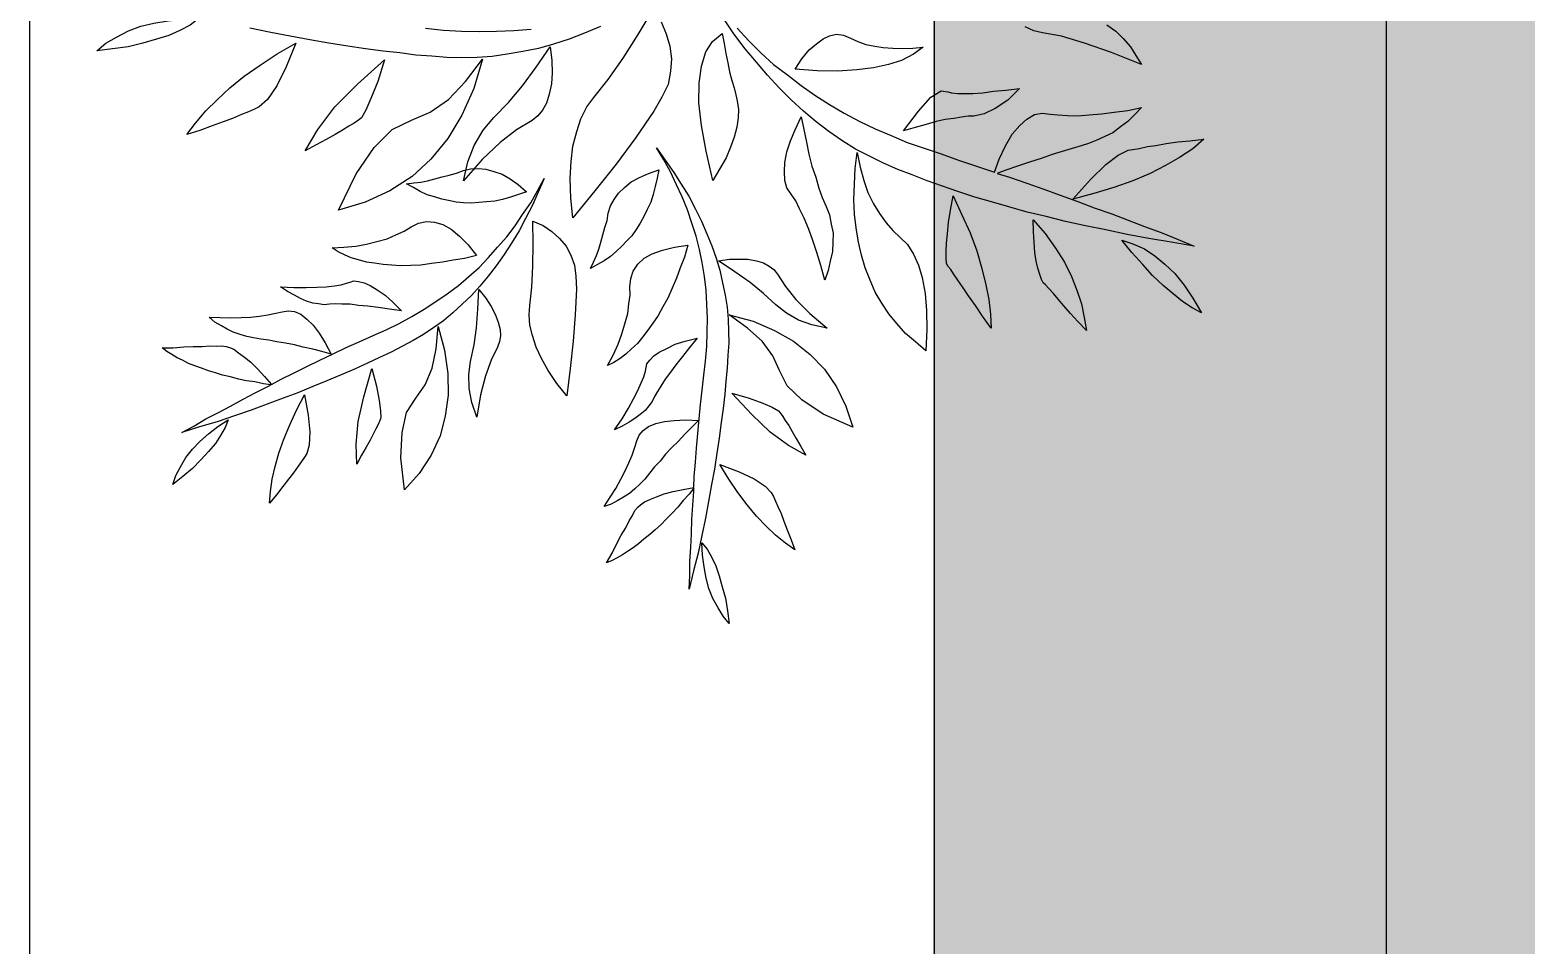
# Model space of a CAD drawing. Header units: inches. Extents: x 3 to 218426, y 2 to 56473.
# Drawn here: x 40693.2 to 41024.1, y 12943.2 to 13145.7 of the extents above; entities that cross this region are included whole.
import ezdxf

# ---------------------------------------------------------------- set-up
doc = ezdxf.new("R2010")
doc.units = ezdxf.units.IN
doc.header["$MEASUREMENT"] = 0
doc.layers.add('Plants', color=92, linetype='Continuous')
doc.layers.add('tampak', color=7, linetype='Continuous')

# ---------------------------------------------------------------- blocks, each defined once
blk = doc.blocks.new('1')
at = {"layer": 'Plants', "linetype": 'Continuous'}
for points in [[(3796.04, 15207.5), (3796.83, 15210.19), (3798.19, 15214.05), (3799.46, 15217.8), (3800.84, 15221.44), (3802.21, 15225.31), (3803.59, 15228.95), (3804.96, 15232.82), (3806.34, 15236.46), (3807.73, 15240.1), (3809.11, 15243.74), (3810.6, 15247.51), (3812.11, 15251.04), (3811.19, 15245.97), (3810.37, 15241.01), (3809.54, 15236.28), (3808.48, 15231.53), (3807.62, 15227.03), (3806.64, 15222.63), (3805.54, 15218.33), (3804.54, 15214.15), (3803.42, 15210.08), (3802.28, 15206.23), (3801.25, 15202.51), (3799.99, 15198.76), (3798.81, 15195.37), (3797.63, 15191.97), (3796.33, 15188.68), (3795.13, 15185.51), (3793.7, 15182.31), (3792.15, 15179.23), (3790.61, 15176.14), (3788.71, 15173.13), (3786.7, 15170.23), (3784.56, 15167.43), (3782.19, 15164.61), (3779.7, 15161.9), (3777.09, 15159.28), (3774.26, 15156.65), (3771.4, 15154.24), (3768.44, 15151.71), (3765.13, 15149.27), (3761.81, 15147.04)], [(3763.83, 15149.95), (3766.66, 15152.58), (3769.38, 15155.31), (3771.86, 15158.03), (3774.21, 15161.08), (3776.55, 15164.12), (3778.68, 15167.14), (3780.78, 15170.39), (3782.65, 15173.63), (3784.51, 15177.08), (3786.14, 15180.52), (3787.64, 15184.06), (3789.15, 15187.59), (3790.41, 15191.34), (3791.68, 15195.08), (3793.04, 15198.95), (3794.3, 15202.7), (3795.57, 15206.44), (3795.75, 15206.91), (3792.83, 15207.9), (3789.86, 15209.35), (3787.35, 15210.83), (3785.38, 15212.48), (3784, 15214.06), (3782.94, 15215.78), (3782.68, 15217.47), (3782.87, 15219.19), (3783.06, 15220.91), (3783.21, 15223.08), (3783.24, 15225.35), (3783.02, 15227.83), (3782.78, 15230.53), (3782.42, 15233.34), (3782.04, 15236.38), (3781.44, 15239.39), (3782.93, 15237.93), (3784.54, 15236.37), (3785.71, 15234.77), (3786.99, 15233.06), (3787.82, 15231.32), (3788.66, 15229.57), (3789.39, 15227.71), (3789.88, 15226.04), (3790.5, 15224.06), (3791.15, 15221.84), (3791.8, 15219.63), (3792.69, 15217.21), (3793.48, 15214.66), (3794.4, 15212.02), (3795.31, 15209.37), (3796.04, 15207.5)], [(3801.73, 15224.24), (3797.3, 15228.17), (3794.05, 15231.52), (3791.99, 15234.29), (3790.89, 15236.47), (3790.69, 15237.47), (3790.45, 15238.93), (3790.07, 15240.71), (3789.79, 15242.62), (3789.37, 15244.85), (3789.03, 15247.44), (3788.79, 15250.14), (3788.41, 15253.17), (3790.55, 15250.75), (3792.51, 15247.85), (3794.26, 15244.71), (3796.03, 15241.35), (3797.62, 15237.51), (3799.12, 15233.33), (3800.42, 15228.9), (3801.73, 15224.24)], [(3810.78, 15235.03), (3811.59, 15237.48), (3812.72, 15240.08), (3814.23, 15242.37), (3816.08, 15244.58), (3818.16, 15246.8), (3820.7, 15248.84), (3823.6, 15250.8), (3826.84, 15252.67), (3825.77, 15250.65), (3824.37, 15248.48), (3822.62, 15246.4), (3820.77, 15244.19), (3818.59, 15241.84), (3816.16, 15239.7), (3813.53, 15237.31), (3810.78, 15235.03)], [(3763.13, 15231.75), (3764.53, 15233.75), (3766.17, 15235.36), (3767.98, 15236.95), (3769.87, 15238.18), (3771.92, 15239.39), (3769.22, 15232.76), (3767.16, 15226.82), (3765.6, 15221.75), (3764.87, 15217.49), (3764.47, 15215.61), (3763.58, 15213.68)], [(3806.25, 15215.44), (3806.25, 15215.44), (3809.31, 15218.09), (3812.51, 15220.42), (3815.63, 15222.39), (3818.8, 15223.92), (3821.87, 15225.1), (3824.85, 15226.15), (3827.86, 15226.76), (3830.77, 15227.24), (3828.78, 15225.36), (3826.99, 15223.73), (3825.3, 15222.22), (3823.82, 15220.95), (3822.55, 15219.93), (3821.5, 15218.93), (3820.66, 15218.18), (3820.25, 15217.69), (3819.49, 15217.28), (3818.38, 15216.95), (3816.95, 15216.49), (3815.39, 15216.12), (3813.48, 15215.84), (3811.23, 15215.65), (3808.85, 15215.55), (3806.25, 15215.44)], [(3786.61, 15186.8), (3782.24, 15190.06), (3779.15, 15192.85), (3777.7, 15195.11), (3777.91, 15196.61), (3778.18, 15197.42), (3778.29, 15198.8), (3778.28, 15200.27), (3778.34, 15202.09), (3778.15, 15204.35), (3777.83, 15206.71), (3777.59, 15209.41), (3777.21, 15212.44), (3779.82, 15209.83), (3781.66, 15207.04), (3782.78, 15204.64), (3783.32, 15202.3), (3783.32, 15201.05), (3783.56, 15199.6), (3783.82, 15197.92), (3784.1, 15196.01), (3784.5, 15194), (3785.15, 15191.79), (3785.82, 15189.35), (3786.61, 15186.8)], [(3800.99, 15197.72), (3800.99, 15197.72), (3805.13, 15199.67), (3809.17, 15201.5), (3813.13, 15202.98), (3817.01, 15204.11), (3820.68, 15205), (3823.92, 15205.63), (3827.17, 15206.03), (3830.23, 15206.18), (3827.56, 15204.24), (3825.2, 15202.67), (3823.06, 15201.12), (3821.13, 15199.82), (3819.63, 15198.78), (3818.24, 15197.86), (3817.27, 15197.21), (3816.53, 15196.58), (3815.87, 15196.29), (3814.75, 15196.19), (3813.27, 15196.18), (3811.45, 15196.25), (3809.38, 15196.52), (3806.86, 15196.75), (3804.1, 15197.19), (3800.99, 15197.72)], [(3791.37, 15176.55), (3791.37, 15176.55), (3794.61, 15177.17), (3797.6, 15178), (3800.25, 15178.91), (3802.75, 15180.15), (3804.9, 15181.48), (3806.94, 15182.9), (3808.62, 15184.41), (3810.19, 15186.03), (3811.75, 15187.64), (3813.9, 15188.97), (3816.3, 15190.08), (3819.07, 15190.89), (3822.54, 15191.54), (3826.37, 15191.87), (3830.57, 15191.9), (3835.24, 15191.74), (3833.28, 15189.41), (3831.43, 15187.21), (3829.21, 15185.31), (3827.1, 15183.53), (3824.74, 15181.96), (3822.25, 15180.5), (3819.63, 15179.36), (3816.88, 15178.32), (3814.11, 15177.51), (3811.22, 15176.81), (3808.08, 15176.3), (3805.05, 15175.93), (3801.77, 15175.75), (3798.35, 15175.91), (3794.93, 15176.06), (3791.37, 15176.55)], [(3772.92, 15162.78), (3770.63, 15164.28), (3768.67, 15165.93), (3767.29, 15167.51), (3766.25, 15169.01), (3765.55, 15170.43), (3765.19, 15171.98), (3765.4, 15173.48), (3766.06, 15175.01), (3766.83, 15176.67), (3767.47, 15178.43), (3767.86, 15180.39), (3768.16, 15182.24), (3768.31, 15184.41), (3768.35, 15186.46), (3768.26, 15188.83), (3768.06, 15191.09), (3769.61, 15188.95), (3770.98, 15186.35), (3771.91, 15183.47), (3772.66, 15180.13), (3773.09, 15176.42), (3773.35, 15172.24), (3773.29, 15167.7), (3772.92, 15162.78)], [(3827.3, 15148.23), (3828.73, 15153.49), (3830.75, 15158.26), (3833.12, 15162.43), (3836.09, 15166.13), (3839.29, 15169.3), (3843.2, 15171.91), (3847.52, 15174.02), (3852.18, 15175.53), (3849.25, 15169.02), (3846.12, 15164.31), (3843.01, 15161.06), (3839.65, 15159.32), (3836.35, 15157.87), (3833.15, 15155.52), (3830.22, 15152.29), (3827.3, 15148.23)], [(3783.48, 15164.16), (3783.48, 15164.16), (3786.27, 15164.74), (3789.06, 15165.33), (3791.74, 15165.79), (3794.41, 15166.48), (3796.83, 15167.37), (3799.27, 15168.04), (3801.36, 15168.79), (3803.33, 15169.64), (3805.19, 15170.37), (3807.2, 15170.78), (3809.21, 15171.18), (3811.26, 15171.13), (3813.31, 15171.08), (3815.4, 15170.58), (3817.49, 15170.09), (3819.59, 15169.36), (3816.37, 15168.51), (3813.5, 15167.58), (3810.63, 15166.65), (3808.21, 15165.75), (3805.91, 15164.76), (3803.84, 15163.78), (3802.1, 15162.95), (3800.6, 15161.91), (3799.2, 15160.99), (3797.54, 15160.5), (3795.61, 15160.45), (3793.57, 15160.5), (3791.25, 15160.98), (3788.8, 15161.78), (3786.32, 15162.82), (3783.48, 15164.16)], [(3815.36, 15145.84), (3815, 15148.26), (3814.95, 15150.44), (3815.01, 15152.36), (3815.35, 15154.22), (3815.82, 15155.81), (3816.5, 15157.07), (3817.3, 15158.07), (3818.3, 15158.91), (3821.02, 15160.66), (3823.87, 15162.97), (3826.99, 15166.05), (3830.22, 15169.86), (3829.49, 15166.5), (3828.45, 15163.56), (3826.92, 15160.85), (3825.08, 15158.55), (3822.55, 15155.82), (3820.15, 15152.83), (3817.78, 15149.47), (3815.36, 15145.84)], [(3844.63, 15148.76), (3845.76, 15152.61), (3846.88, 15155.65), (3847.75, 15157.75), (3848.51, 15159.1), (3849.01, 15159.52), (3849.77, 15160.06), (3850.71, 15160.62), (3851.81, 15161.38), (3853.09, 15162.15), (3854.63, 15163.05), (3856.43, 15164.07), (3858.32, 15165.18), (3856.19, 15161.31), (3853.26, 15157.26), (3849.34, 15153.19), (3844.63, 15148.76)], [(3860.4, 15146.11), (3862.02, 15150.38), (3863.57, 15153.74), (3865.21, 15156.19), (3866.62, 15157.53), (3867.48, 15157.99), (3868.52, 15158.46), (3869.74, 15158.96), (3871.3, 15159.68), (3872.96, 15160.31), (3874.88, 15161.07), (3877.06, 15161.94), (3879.34, 15162.74), (3877.84, 15160.66), (3876.07, 15158.47), (3874.11, 15156.43), (3871.89, 15154.28), (3869.38, 15152.18), (3866.6, 15150.15), (3863.64, 15148.1), (3860.4, 15146.11)], [(3765.02, 15146.64), (3765.02, 15146.64), (3767.26, 15147.07), (3769.49, 15147.49), (3771.5, 15147.89), (3773.51, 15148.29), (3775.4, 15148.8), (3777.06, 15149.29), (3778.62, 15149.65), (3779.95, 15149.99), (3781.85, 15150.27), (3783.68, 15150.21), (3785.75, 15149.93), (3787.96, 15149.33), (3790.19, 15148.5), (3792.54, 15147.57), (3795.05, 15146.09), (3797.57, 15144.61), (3791.11, 15143.13), (3785.41, 15142.07), (3780.35, 15141.51), (3776.03, 15141.59), (3772.24, 15142.05), (3769.09, 15143.02), (3766.8, 15144.53), (3765.02, 15146.64)], [(3865.48, 15140.38), (3863.1, 15140.48), (3859.88, 15140.77), (3856.77, 15140.98), (3853.55, 15141.26), (3850.33, 15141.55), (3847.11, 15141.84), (3843.98, 15142.22), (3840.66, 15142.59), (3837.52, 15142.98), (3834.3, 15143.26), (3831.1, 15143.37), (3828.01, 15143.39), (3824.93, 15143.24), (3821.85, 15143.09), (3818.79, 15142.75), (3815.75, 15142.24), (3812.81, 15141.65), (3809.89, 15140.87), (3806.99, 15139.92), (3804.09, 15138.97), (3801.21, 15137.83), (3798.53, 15136.54), (3795.66, 15135.23), (3793, 15133.75), (3790.36, 15132.1), (3793.06, 15134.03), (3795.77, 15135.97), (3798.41, 15137.62), (3801.05, 15139.27), (3803.89, 15140.77), (3806.57, 15142.06), (3809.35, 15143.27), (3812.06, 15144.39), (3814.78, 15145.32), (3817.42, 15146.16), (3820.18, 15146.73), (3822.94, 15147.3), (3825.62, 15147.78), (3828.23, 15147.97), (3830.95, 15148.09), (3833.59, 15148.1), (3836.25, 15147.94), (3839.09, 15147.79), (3841.95, 15147.46), (3844.89, 15147.24), (3848.02, 15146.85), (3851.16, 15146.47), (3854.58, 15146.02), (3857.92, 15145.47), (3861.43, 15144.94), (3864.87, 15144.32), (3868.59, 15143.63), (3872.3, 15142.94), (3876.12, 15142.18), (3880.04, 15141.33), (3883.97, 15140.3), (3887.99, 15139.37), (3884.97, 15139.5), (3881.87, 15139.53), (3878.75, 15139.73), (3875.73, 15139.86), (3872.54, 15139.96), (3869.42, 15140.17), (3866.3, 15140.38), (3865.66, 15140.4), (3866.96, 15139.36), (3868.37, 15138.05), (3869.87, 15136.85), (3871.19, 15135.63), (3872.42, 15134.31), (3873.74, 15133.09), (3874.88, 15131.84), (3875.92, 15130.68), (3876.97, 15129.34), (3878.01, 15128.18), (3878.87, 15127), (3879.64, 15125.72), (3880.4, 15124.62), (3881.08, 15123.41), (3881.66, 15122.29), (3882.15, 15121.07), (3880.02, 15122.3), (3877.9, 15123.34), (3876.06, 15124.32), (3874.41, 15125.33), (3872.87, 15126.07), (3871.69, 15126.85), (3870.63, 15127.37), (3869.83, 15128.02), (3869.31, 15128.6), (3868.68, 15129.44), (3868.18, 15130.66), (3867.56, 15132.14), (3866.93, 15133.8), (3866.43, 15135.84), (3865.92, 15138.06), (3865.48, 15140.38)], [(3895.58, 15148.21), (3894, 15146.86), (3892.12, 15145.74), (3890.06, 15144.61), (3887.88, 15143.73), (3885.58, 15143.12), (3883.08, 15142.66), (3880.48, 15142.29), (3877.76, 15142.17), (3879.18, 15143.33), (3880.98, 15144.34), (3882.88, 15145.28), (3885.08, 15145.98), (3887.46, 15146.69), (3890.02, 15147.42), (3892.8, 15147.82), (3895.58, 15148.21)], [(3763.84, 15081.01), (3764.28, 15085.02), (3764.5, 15089.02), (3764.62, 15092.89), (3764.51, 15096.74), (3764.4, 15100.59), (3764.06, 15104.42)], [(3763.52, 15119.71), (3764.96, 15116.2), (3766.28, 15112.8), (3767.38, 15109.37), (3768.35, 15106.05), (3768.99, 15102.58), (3769.64, 15099.12), (3770.16, 15095.76), (3770.33, 15092.48), (3770.4, 15089.08), (3770.35, 15085.78), (3770.07, 15082.46), (3769.81, 15078.92), (3769.33, 15075.36), (3768.97, 15071.69), (3768.4, 15067.78), (3767.84, 15063.87), (3767.19, 15059.61), (3766.41, 15055.46), (3765.66, 15051.07), (3764.79, 15046.8), (3763.83, 15042.17)], [(3811.9, 15139.09), (3811.9, 15139.09), (3814.54, 15138.29), (3816.92, 15137.36), (3819.2, 15136.52), (3821.39, 15135.57), (3823.59, 15134.63), (3825.53, 15133.56), (3827.46, 15132.5), (3829.14, 15131.32), (3830.72, 15130.22), (3832.21, 15129.01), (3833.61, 15127.89), (3834.85, 15126.57), (3835.98, 15125.33), (3836.94, 15124.07), (3837.82, 15122.7), (3838.51, 15121.32), (3836.2, 15122.53), (3833.8, 15123.63), (3831.52, 15124.48), (3829.27, 15125.14), (3827.01, 15125.81), (3824.89, 15126.03), (3822.95, 15126.27), (3821.13, 15126.26), (3819.29, 15126.42), (3817.6, 15126.96), (3816.12, 15127.99), (3814.78, 15129.39), (3813.77, 15131.19), (3812.97, 15133.47), (3812.32, 15136.13), (3811.9, 15139.09)], [(3832.44, 15141.15), (3832.44, 15141.15), (3834.53, 15139.46), (3836.53, 15137.86), (3838.33, 15136.42), (3840, 15135.23), (3841.5, 15134.03), (3843.06, 15133.11), (3844.23, 15132.33), (3845.39, 15131.72), (3846.45, 15131.2), (3847.45, 15130.4), (3848.45, 15129.6), (3849.38, 15128.52), (3850.24, 15127.34), (3851.02, 15126.06), (3851.91, 15124.51), (3852.73, 15122.87), (3850.28, 15124.52), (3847.94, 15125.9), (3845.9, 15127.05), (3844.07, 15128.03), (3842.35, 15128.75), (3841.01, 15129.33), (3839.79, 15129.66), (3838.95, 15129.84), (3838.11, 15130.02), (3837.31, 15130.66), (3836.4, 15131.56), (3835.54, 15132.74), (3834.72, 15134.39), (3833.79, 15136.29), (3833.09, 15138.49), (3832.44, 15141.15)], [(3850.71, 15141.41), (3852.25, 15139.85), (3853.68, 15138.36), (3855.3, 15136.9), (3856.64, 15135.5), (3858.15, 15134.12), (3859.65, 15132.91), (3860.97, 15131.69), (3862.36, 15130.57), (3863.66, 15129.53), (3864.78, 15128.47), (3865.81, 15127.3), (3866.85, 15126.14), (3867.63, 15124.86), (3868.4, 15123.58), (3869.2, 15122.12), (3869.74, 15120.54), (3867.68, 15121.86), (3865.73, 15123.11), (3863.69, 15124.25), (3861.85, 15125.23), (3860.03, 15126.04), (3858.32, 15126.76), (3856.62, 15127.3), (3855.2, 15127.79), (3853.96, 15128.29), (3852.86, 15129.17), (3852.01, 15130.35), (3851.37, 15132.01), (3850.89, 15133.87), (3850.66, 15136.03), (3850.56, 15138.57), (3850.71, 15141.41)], [(3762.46, 15133.13), (3765.08, 15134.27), (3767.85, 15135.08), (3770.66, 15135.44), (3773.4, 15135.22), (3776.29, 15134.68), (3779.13, 15133.34), (3782.24, 15131.57), (3788.05, 15127.53), (3793.99, 15123.17), (3799.86, 15118.46), (3805.84, 15113.65), (3801.46, 15113.15), (3797.15, 15113), (3793.39, 15113.24), (3789.95, 15113.62), (3786.69, 15114.47), (3783.89, 15115.36), (3781.27, 15116.72), (3779.21, 15118.24), (3775.18, 15121.41), (3770.46, 15124.75), (3765.29, 15128.04), (3759.89, 15131.32)], [(3795.22, 15132.63), (3795.22, 15132.63), (3797.08, 15132.28), (3798.86, 15131.84), (3800.63, 15131.4), (3802.33, 15130.85), (3803.97, 15130.03), (3805.51, 15129.29), (3807.04, 15128.55), (3808.42, 15127.6), (3809.8, 15126.66), (3811.02, 15125.52), (3812.13, 15124.46), (3813.27, 15123.22), (3814.41, 15121.97), (3815.38, 15120.53), (3816.18, 15119.07), (3817.08, 15117.53), (3815.64, 15118.19), (3814.2, 15118.86), (3812.78, 15119.34), (3811.18, 15119.8), (3809.59, 15120.26), (3807.99, 15120.73), (3806.39, 15121.19), (3804.81, 15121.47), (3803.21, 15121.94), (3801.76, 15122.78), (3800.38, 15123.72), (3799.14, 15125.04), (3797.89, 15126.55), (3796.87, 15128.35), (3796.01, 15130.35), (3795.22, 15132.63)], [(3806.57, 15104.77), (3807.54, 15107.09), (3808.84, 15108.98), (3810.38, 15110.7), (3812.13, 15112.14), (3814.08, 15113.16), (3816.27, 15114.01), (3818.77, 15114.31), (3821.63, 15114.42), (3827.28, 15114.15), (3833.16, 15113.71), (3839.14, 15113), (3845.24, 15112.28), (3842.47, 15110.08), (3839.62, 15108.15), (3836.96, 15106.72), (3834.47, 15105.52), (3831.9, 15104.71), (3829.62, 15104.13), (3827.27, 15103.94), (3825.22, 15104.1), (3821.15, 15104.54), (3816.53, 15104.8), (3811.62, 15104.84), (3806.57, 15104.77)], [(3768.01, 15108.63), (3771.04, 15109.01), (3773.77, 15109.02), (3776.16, 15108.89), (3778.48, 15108.41), (3780.46, 15107.79), (3782.01, 15106.9), (3783.24, 15105.88), (3784.26, 15104.6), (3786.38, 15101.15), (3789.19, 15097.54), (3792.95, 15093.55), (3797.63, 15089.42), (3793.45, 15090.42), (3789.81, 15091.8), (3786.46, 15093.78), (3783.64, 15096.14), (3780.29, 15099.37), (3776.61, 15102.46), (3772.48, 15105.5), (3768.01, 15108.63)], [(3842.68, 15046.98), (3841.55, 15049.08), (3840.15, 15051.99), (3838.73, 15054.77), (3837.33, 15057.68), (3835.93, 15060.59), (3834.52, 15063.5), (3833.25, 15066.39), (3831.87, 15069.43), (3830.59, 15072.33), (3829.19, 15075.24), (3827.64, 15078.04), (3826.08, 15080.71), (3824.37, 15083.28), (3822.66, 15085.84), (3820.81, 15088.3), (3818.81, 15090.65), (3816.8, 15092.87), (3814.64, 15094.98), (3812.33, 15096.99), (3810.03, 15098.99), (3807.58, 15100.88), (3805.1, 15102.52), (3802.5, 15104.31), (3799.87, 15105.84), (3797.1, 15107.26), (3800.14, 15105.93), (3803.19, 15104.6), (3805.96, 15103.18), (3808.74, 15101.75), (3811.47, 15100.08), (3813.96, 15098.44), (3816.42, 15096.67), (3818.76, 15094.92), (3820.96, 15093.06), (3823.03, 15091.22), (3824.93, 15089.14), (3826.84, 15087.07), (3828.62, 15085.01), (3830.13, 15082.86), (3831.62, 15080.58), (3832.98, 15078.32), (3834.2, 15075.96), (3835.53, 15073.44), (3836.71, 15070.82), (3838.02, 15068.18), (3839.3, 15065.29), (3840.57, 15062.4), (3841.94, 15059.23), (3843.18, 15056.08), (3844.53, 15052.79), (3845.75, 15049.52), (3847.06, 15045.98), (3848.37, 15042.43), (3849.67, 15038.76), (3850.95, 15034.96), (3852.08, 15031.06), (3853.34, 15027.13), (3851.9, 15029.79), (3850.34, 15032.46), (3848.92, 15035.25), (3847.48, 15037.9), (3845.94, 15040.71), (3844.52, 15043.49), (3843.1, 15046.27), (3842.79, 15046.83), (3842.56, 15045.19), (3842.16, 15043.3), (3841.9, 15041.4), (3841.52, 15039.64), (3841.02, 15037.9), (3840.64, 15036.15), (3840.16, 15034.54), (3839.69, 15033.05), (3839.08, 15031.46), (3838.61, 15029.97), (3838.04, 15028.63), (3837.34, 15027.31), (3836.78, 15026.09), (3836.09, 15024.89), (3835.43, 15023.82), (3834.63, 15022.77), (3834.59, 15025.23), (3834.4, 15027.59), (3834.31, 15029.67), (3834.32, 15031.61), (3834.17, 15033.31), (3834.24, 15034.72), (3834.15, 15035.9), (3834.29, 15036.91), (3834.52, 15037.65), (3834.92, 15038.63), (3835.71, 15039.68), (3836.67, 15040.97), (3837.77, 15042.37), (3839.27, 15043.84), (3840.91, 15045.42), (3842.68, 15046.98)], [(3800.04, 15103.36), (3800.04, 15103.36), (3800.7, 15101.59), (3801.23, 15099.83), (3801.76, 15098.08), (3802.16, 15096.34), (3802.29, 15094.52), (3802.44, 15092.81), (3802.59, 15091.11), (3802.49, 15089.45), (3802.38, 15087.78), (3802.03, 15086.15), (3801.69, 15084.65), (3801.2, 15083.04), (3800.72, 15081.42), (3799.98, 15079.85), (3799.13, 15078.41), (3798.27, 15076.85), (3798.1, 15078.43), (3797.93, 15080), (3797.62, 15081.47), (3797.2, 15083.08), (3796.78, 15084.69), (3796.36, 15086.3), (3795.94, 15087.91), (3795.37, 15089.41), (3794.95, 15091.02), (3794.93, 15092.7), (3795.03, 15094.37), (3795.54, 15096.11), (3796.18, 15097.96), (3797.21, 15099.75), (3798.49, 15101.51), (3800.04, 15103.36)], [(3821.7, 15092.83), (3823.6, 15094.37), (3825.44, 15095.54), (3827.12, 15096.46), (3828.9, 15097.12), (3830.51, 15097.54), (3831.94, 15097.6), (3833.2, 15097.42), (3834.44, 15096.99), (3837.34, 15095.55), (3840.78, 15094.29), (3845.02, 15093.18), (3849.94, 15092.36), (3846.69, 15091.27), (3843.63, 15090.66), (3840.52, 15090.58), (3837.6, 15090.99), (3833.96, 15091.76), (3830.16, 15092.29), (3826.07, 15092.61), (3821.7, 15092.83)], [(3770.68, 15093.65), (3777.21, 15091.72), (3783.12, 15089.06), (3788.27, 15085.99), (3792.81, 15082.18), (3796.69, 15078.09), (3799.85, 15073.14), (3802.37, 15067.69), (3804.13, 15061.82), (3796.07, 15065.66), (3790.27, 15069.69), (3786.29, 15073.66), (3784.21, 15077.91), (3782.48, 15082.07), (3779.63, 15086.14), (3775.67, 15089.88), (3770.68, 15093.65)], [(3814.14, 15092.34), (3814.14, 15092.34), (3814.8, 15089.66), (3815.22, 15087.15), (3815.66, 15084.76), (3815.97, 15082.39), (3816.29, 15080.02), (3816.37, 15077.81), (3816.44, 15075.6), (3816.29, 15073.55), (3816.15, 15071.63), (3815.88, 15069.73), (3815.63, 15067.96), (3815.13, 15066.22), (3814.65, 15064.61), (3814.05, 15063.14), (3813.33, 15061.69), (3812.5, 15060.38), (3812.35, 15062.99), (3812.07, 15065.61), (3811.63, 15068), (3811.05, 15070.28), (3810.46, 15072.56), (3809.57, 15074.5), (3808.79, 15076.29), (3807.84, 15077.84), (3807.04, 15079.5), (3806.64, 15081.24), (3806.76, 15083.03), (3807.28, 15084.9), (3808.31, 15086.69), (3809.86, 15088.54), (3811.81, 15090.47), (3814.14, 15092.34)], [(3829.87, 15083.8), (3835.12, 15085.26), (3840.26, 15085.96), (3845.05, 15086.07), (3849.74, 15085.41), (3854.11, 15084.28), (3858.35, 15082.26), (3862.38, 15079.63), (3866.06, 15076.4), (3858.97, 15075.59), (3853.32, 15075.86), (3848.93, 15076.86), (3845.72, 15078.86), (3842.79, 15080.96), (3839.13, 15082.5), (3834.85, 15083.36), (3829.87, 15083.8)], [(3826.42, 15075.75), (3826.42, 15075.75), (3826.05, 15073.09), (3825.69, 15070.56), (3825.37, 15068.27), (3825.21, 15066.23), (3824.95, 15064.33), (3824.95, 15062.52), (3824.88, 15061.1), (3824.96, 15059.8), (3825.05, 15058.63), (3824.87, 15057.36), (3824.7, 15056.09), (3824.25, 15054.73), (3823.67, 15053.39), (3822.97, 15052.07), (3822.1, 15050.51), (3821.11, 15048.97), (3821.27, 15051.92), (3821.26, 15054.63), (3821.2, 15056.97), (3821.1, 15059.05), (3820.85, 15060.89), (3820.66, 15062.34), (3820.31, 15063.55), (3820.04, 15064.37), (3819.77, 15065.18), (3819.91, 15066.2), (3820.21, 15067.45), (3820.79, 15068.79), (3821.78, 15070.33), (3822.93, 15072.11), (3824.47, 15073.83), (3826.42, 15075.75)], [(3770.87, 15071.97), (3775.66, 15070.46), (3779.43, 15068.97), (3782.03, 15067.84), (3783.7, 15066.85), (3784.21, 15066.21), (3784.86, 15065.25), (3785.54, 15064.06), (3786.45, 15062.66), (3787.39, 15061.04), (3788.47, 15059.09), (3789.69, 15056.81), (3791.03, 15054.43), (3786.25, 15057.19), (3781.26, 15060.96), (3776.28, 15065.97), (3770.87, 15071.97)], [(3839.2, 15069.18), (3843.09, 15070.19), (3846.27, 15070.77), (3848.52, 15071.11), (3850.07, 15071.15), (3850.69, 15070.93), (3851.54, 15070.55), (3852.5, 15070.03), (3853.71, 15069.47), (3855.04, 15068.77), (3856.6, 15067.91), (3858.39, 15066.88), (3860.31, 15065.83), (3855.9, 15065.68), (3850.92, 15066.12), (3845.41, 15067.4), (3839.2, 15069.18)], [(3836, 15060.19), (3835.44, 15058.07), (3834.91, 15056.08), (3834.48, 15053.94), (3833.96, 15052.08), (3833.55, 15050.07), (3833.28, 15048.17), (3832.9, 15046.41), (3832.66, 15044.63), (3832.42, 15042.99), (3832.09, 15041.48), (3831.62, 15040), (3831.15, 15038.51), (3830.45, 15037.19), (3829.75, 15035.87), (3828.9, 15034.43), (3827.82, 15033.16), (3827.9, 15035.61), (3827.97, 15037.92), (3827.91, 15040.26), (3827.81, 15042.34), (3827.57, 15044.31), (3827.31, 15046.16), (3826.91, 15047.9), (3826.6, 15049.36), (3826.39, 15050.68), (3826.59, 15052.08), (3827.17, 15053.42), (3828.27, 15054.81), (3829.62, 15056.18), (3831.35, 15057.48), (3833.49, 15058.86), (3836, 15060.19)], [(3844.99, 15054.28), (3849.5, 15055.07), (3853.17, 15055.46), (3856.12, 15055.3), (3857.99, 15054.78), (3858.82, 15054.28), (3859.77, 15053.63), (3860.82, 15052.84), (3862.23, 15051.86), (3863.63, 15050.76), (3865.26, 15049.5), (3867.13, 15048.08), (3868.98, 15046.52), (3866.43, 15046.75), (3863.64, 15047.14), (3860.89, 15047.79), (3857.9, 15048.59), (3854.82, 15049.67), (3851.65, 15051.02), (3848.37, 15052.51), (3844.99, 15054.28)], [(3767.14, 15052.34), (3772.44, 15050.19), (3776.59, 15048.17), (3779.62, 15046.05), (3781.25, 15044.26), (3781.8, 15043.17), (3782.37, 15041.86), (3782.96, 15040.32), (3783.81, 15038.35), (3784.56, 15036.26), (3785.45, 15033.84), (3786.49, 15031.09), (3787.42, 15028.22), (3784.87, 15030.15), (3782.17, 15032.42), (3779.68, 15034.92), (3777.05, 15037.76), (3774.5, 15040.94), (3772.03, 15044.48), (3769.54, 15048.23), (3767.14, 15052.34)], [(3864.82, 15025.13), (3862.85, 15025.8), (3860.92, 15026.84), (3858.89, 15028.03), (3857.03, 15029.46), (3855.32, 15031.12), (3853.65, 15033.03), (3852, 15035.07), (3850.51, 15037.35), (3852.23, 15036.72), (3854.02, 15035.69), (3855.8, 15034.54), (3857.52, 15033.01), (3859.36, 15031.33), (3861.3, 15029.51), (3863.06, 15027.32), (3864.82, 15025.13)], [(3768.84, 15008.31), (3767.18, 15010.32), (3765.84, 15012.7), (3764.48, 15015.31), (3763.44, 15018.06), (3762.73, 15020.95), (3762.23, 15024.08), (3761.83, 15027.34), (3761.76, 15030.74), (3763.17, 15028.94), (3764.39, 15026.66), (3765.51, 15024.26), (3766.32, 15021.49), (3767.15, 15018.5), (3768, 15015.28), (3768.42, 15011.79), (3768.84, 15008.31)]]:
    blk.add_lwpolyline(points, dxfattribs=at)
blk = doc.blocks.new('KOLOM')
at = {"layer": 'tampak', "transparency": 33554687}
h = blk.add_hatch(color=5, dxfattribs=at)
h.dxf.hatch_style = 1
h.paths.add_polyline_path([(1780621.98, 55617.67), (1780421.98, 55617.67), (1780421.98, 55217.67), (1780621.98, 55217.67)])
h.paths.add_polyline_path([(1780621.98, 52920.47), (1780421.98, 52920.47), (1780421.98, 52520.47), (1780621.98, 52520.47)])
h.paths.add_polyline_path([(1780621.98, 50225.87), (1780421.98, 50225.87), (1780421.98, 49825.87), (1780621.98, 49825.87)])
h.paths.add_polyline_path([(1780621.98, 47518.78), (1780421.98, 47518.78), (1780421.98, 47118.78), (1780621.98, 47118.78)])
h.paths.add_polyline_path([(1780621.98, 44836.68), (1780421.98, 44836.68), (1780421.98, 44436.68), (1780621.98, 44436.68)])
blk.add_lwpolyline([(1780422.2, 50226.36), (1780422.2, 49826.36), (1780622.2, 49826.36), (1780622.2, 50226.36), (1780422.2, 50226.36)])

msp = doc.modelspace()

# ---------------------------------------------------------------- linework, layer by layer
msp.add_lwpolyline([(40993.15, 18319.87), (40993.15, 7757.25), (40693.15, 7757.25), (40693.15, 18319.87)], close=True)

# ---------------------------------------------------------------- block references
msp.add_blockref('KOLOM', (-1739529.04, -36979.91))
at = {"rotation": 270}
msp.add_blockref('1', (25699.63, 16909.95), dxfattribs=at)

doc.saveas('drawing.dxf')
